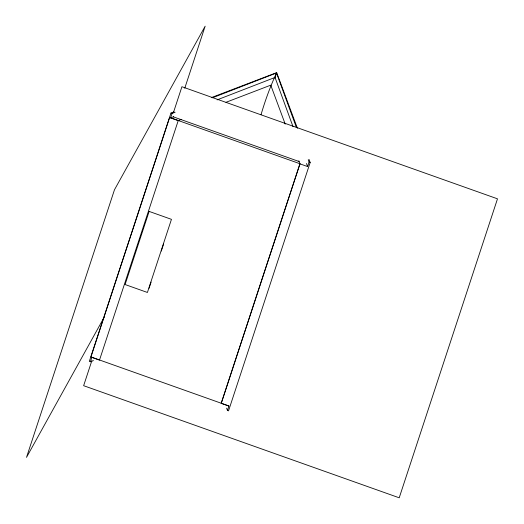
<?xml version="1.0" encoding="UTF-8"?>
<svg xmlns="http://www.w3.org/2000/svg" width="524" height="524" viewBox="0 0 524 524"><rect width="100%" height="100%" fill="white"/><g stroke="black" fill="none" stroke-linecap="round" stroke-linejoin="round"><path stroke-width="0.79" d="M174.014 111.887L170.968 113.046L89.329 361.39L90.397 361.77L93.449 360.584M90.397 361.77L91.844 357.375L99.501 360.093L178.232 120.612L181.265 119.452M178.232 120.612L170.601 117.9L172.069 113.439L175.121 112.254M91.805 360.839L83.637 385.69L399.209 497.8L497.492 198.825L181.926 86.715L173.503 112.339M184.749 88.255L205.146 26.2L114.474 189.773L26.508 457.373L104.106 317.367M149.045 288.305L151.089 282.095M161.294 251.048L163.593 244.06M261.037 114.704C265.229 100.228 270.417 86.191 276.685 72.626L297.403 128.229M274.904 78.056L276.685 72.626L211.277 97.634M221.207 403.225L299.931 163.737L169.652 117.455L90.927 356.936L228.864 405.943M298.844 160.809L299.977 163.868L221.252 403.349L228.909 406.067L227.468 410.462L228.536 410.842L310.175 162.499L309.036 159.453M299.977 163.868L307.608 166.573L309.075 162.113L308.236 159.807M212.469 97.785L276.495 72.974L296.433 127.528M170.601 117.9L173.647 116.721M217.1 99.881L275.028 77.434L293.001 126.618M226.008 102.304L270.751 85.157L285.22 124.129M170.968 113.046L172.069 113.439M309.075 162.113L310.175 162.499M173.32 116.845L299.112 161.536M306.488 163.501L307.608 166.573M226.623 408.157L227.468 410.462M149.124 211.408L125.085 284.532L147.414 292.464L171.453 219.34L149.124 211.408"/></g></svg>
